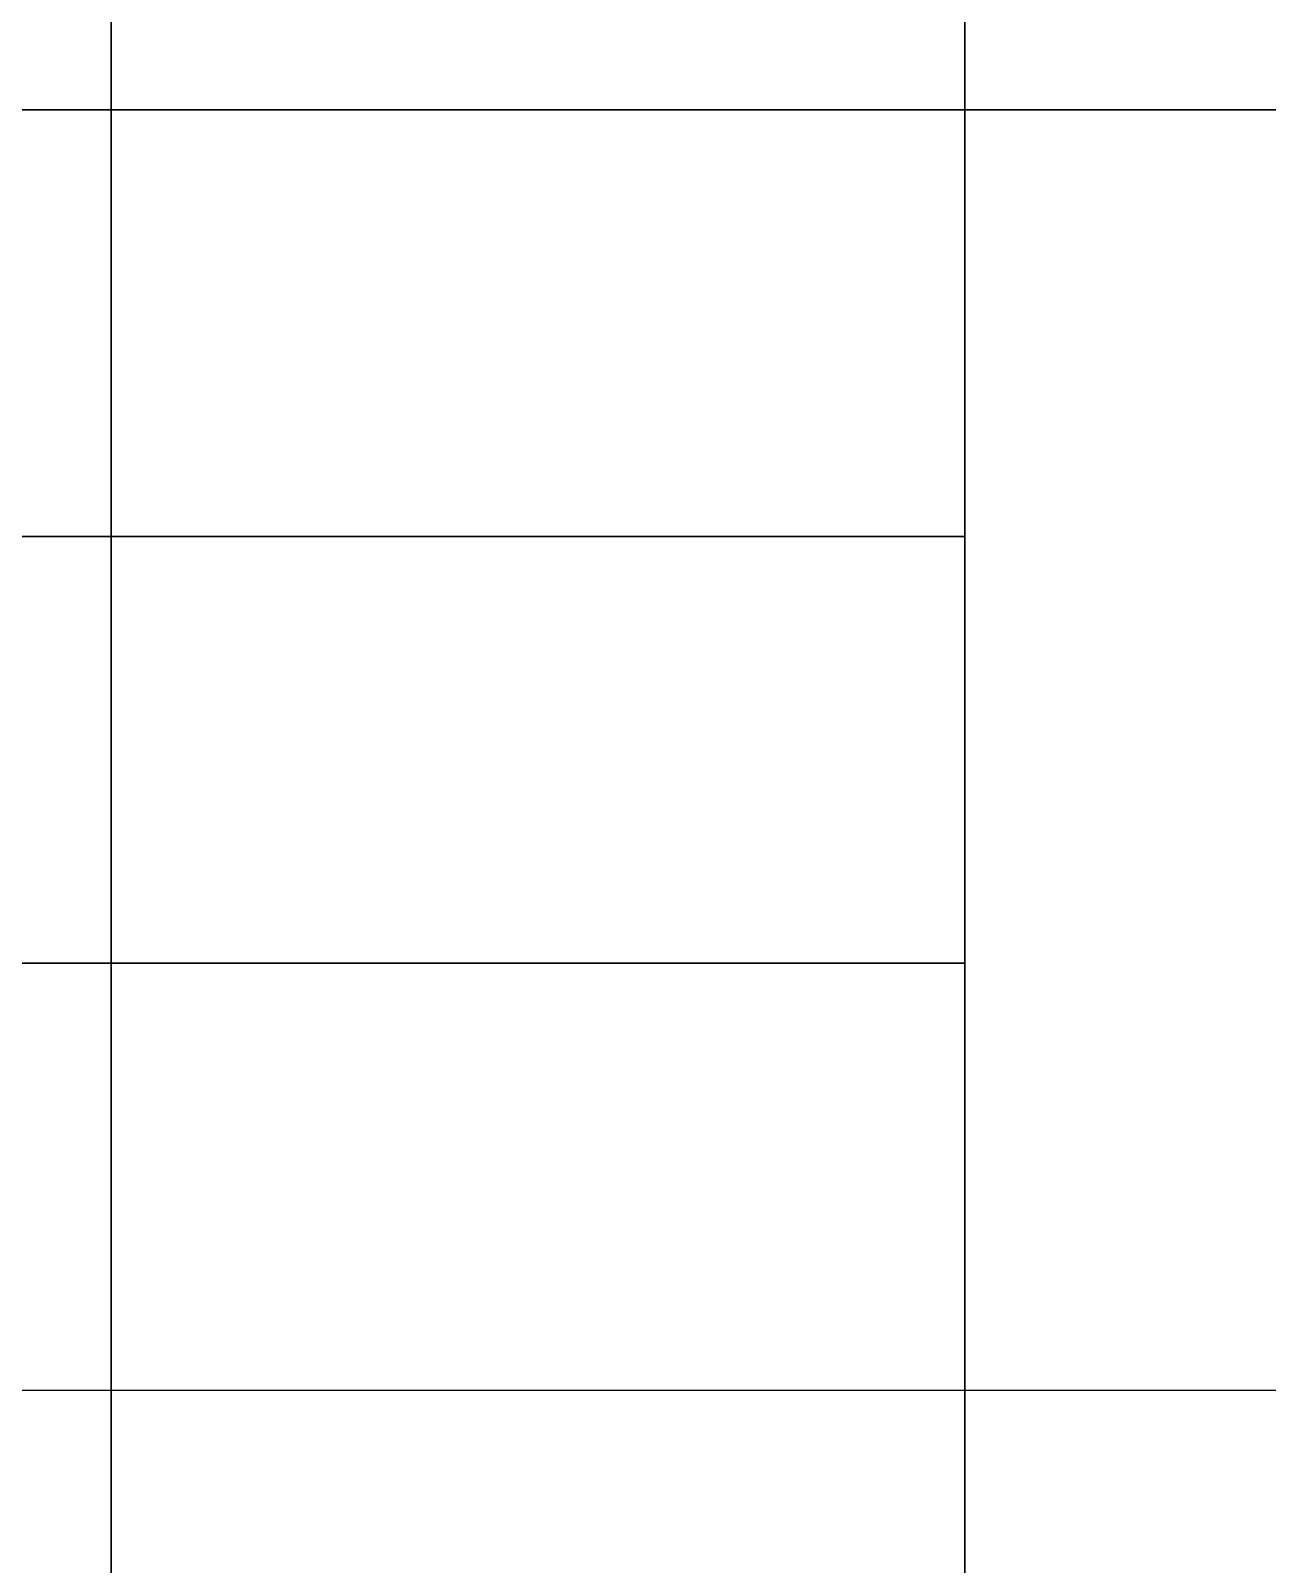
# Model space of a CAD drawing. Header units: millimetres. Extents: x 120281 to 1416367021, y -641565767 to 918373.
# Drawn here: x 752056 to 753506, y 863871 to 865669 of the extents above; entities that cross this region are included whole.
import ezdxf

# ---------------------------------------------------------------- set-up
doc = ezdxf.new("R2010")
doc.units = ezdxf.units.MM
doc.layers.add('размер', color=90, linetype='Continuous', lineweight=40)

msp = doc.modelspace()

# ---------------------------------------------------------------- linework, layer by layer
at = {"layer": 'размер', "color": 0, "lineweight": 30}
for p, q in [((752150.46968, 862574.51942), (752150.46968, 868078.27871)), ((753151.15319, 868078.27871), (753151.15319, 862574.51942)), ((746646.71039, 865576.56994), (765146.71528, 865575.94494)), ((746646.71039, 865076.22819), (753151.15319, 865076.22819)), ((746646.71039, 864575.88644), (753151.15319, 864575.88644)), ((746646.71039, 864075.54468), (765146.71528, 864074.91968))]:
    msp.add_line(p, q, dxfattribs=at)

doc.saveas('drawing.dxf')
